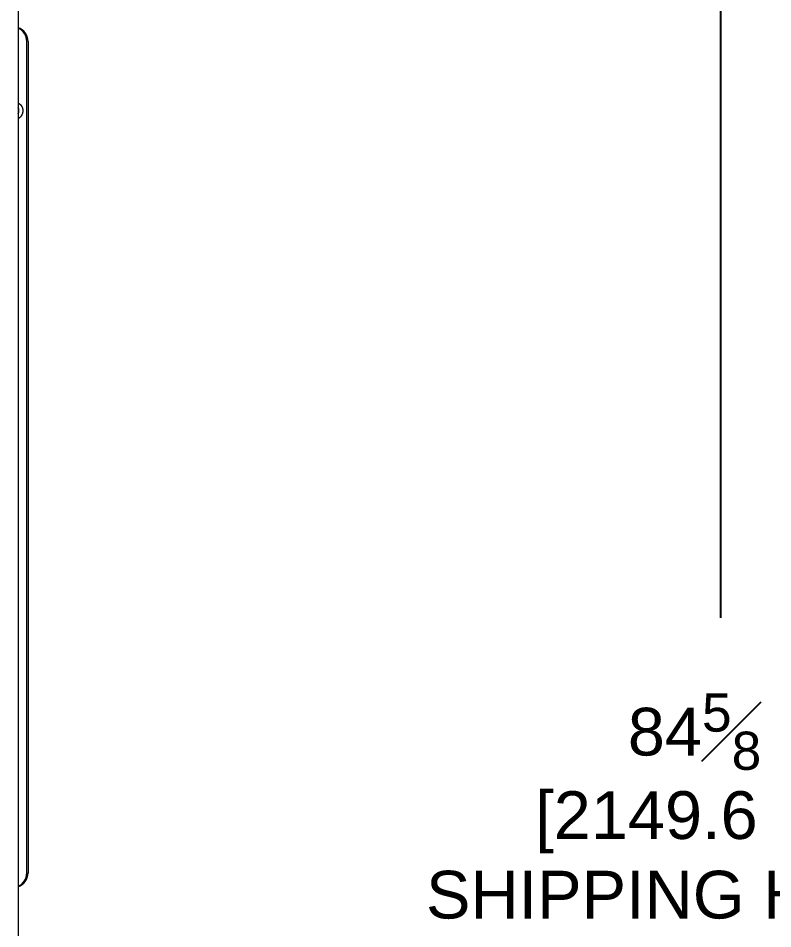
# Model space of a CAD drawing. Header units: inches. Extents: x 14 to 368, y 5 to 236.
# Drawn here: x 204.27 to 230.35, y 74.64 to 106.12 of the extents above; entities that cross this region are included whole.
import ezdxf

# ---------------------------------------------------------------- set-up
doc = ezdxf.new("R2010")
doc.units = ezdxf.units.IN
doc.header["$LTSCALE"] = 11
doc.header["$MEASUREMENT"] = 0
doc.layers.add('Dimension (ANSI)', color=7, linetype='Continuous', lineweight=25)
doc.layers.add('Visible (ANSI)', color=7, linetype='Continuous', lineweight=50)
doc.styles.add('MEMCOR Medium', font='arial.ttf')
doc.dimstyles.new('Default (ANSI)', dxfattribs={"dimscale": 11, "dimtxt": 0.15, "dimasz": 0.098425, "dimexe": 0.125, "dimexo": 0.0625, "dimgap": 0.031496, "dimtad": 0, "dimtih": 1, "dimtoh": 1, "dimdec": 4, "dimrnd": 1e-08, "dimzin": 3, "dimdsep": 46, "dimlunit": 5, "dimtxsty": 'MEMCOR Medium', "dimcen": 0.09, "dimdle": 0.393701, "dimclrd": 256, "dimclre": 256, "dimclrt": 256, "dimadec": 0, "dimazin": 1, "dimtfac": 0.8, "dimtofl": 0, "dimtmove": 0, "dimatfit": 3, "dimfxl": 1, "dimfrac": 1, "dimtolj": 1, "dimtzin": 4, "dimlwd": -1, "dimlwe": -1, "dimarcsym": 0})

# ---------------------------------------------------------------- blocks, each defined once
blk = doc.blocks.new('*D27')
at = {"layer": 'Defpoints', "color": 0, "transparency": 16777216}
for p in [(228.546, 122.075), (280.408, 122.075), (262.977, 37.444)]:
    blk.add_point(p, dxfattribs=at)
at = {"layer": 'Dimension (ANSI)', "transparency": 16777216}
for p, q in [((279.72, 122.075), (227.171, 122.075)), ((228.546, 120.992), (228.546, 85.395)), ((228.546, 38.526), (228.546, 74.124)), ((262.289, 37.444), (227.171, 37.444))]:
    blk.add_line(p, q, dxfattribs=at)
for points in [[(228.366, 120.992), (228.727, 120.992), (228.546, 122.075)], [(228.366, 38.526), (228.727, 38.526), (228.546, 37.444)]]:
    blk.add_solid(points, dxfattribs=at)
at = {"layer": 'Dimension (ANSI)', "transparency": 16777216, "char_height": 1.65, "attachment_point": 5, "style": 'MEMCOR Medium'}
for s, insert in [('\\A1; \\fArial|b0|i0;84{\\H0.8x;\\S5#8;} in', (228.546, 81.456)), ('\\A1;[2149.6 mm]{\\P\\fArial|b0|i0;SHIPPING HEIGHT\\P\\fArial|b0|i0;REF.}', (228.546, 75.82))]:
    blk.add_mtext(s, dxfattribs=dict(at, insert=insert))

msp = doc.modelspace()

# ---------------------------------------------------------------- linework, layer by layer
at = {"layer": 'Visible (ANSI)', "linetype": 'Continuous', "lineweight": 18}
for p, q in [((204.269098, 107.81876), (204.269098, 59.09376)), ((204.565161, 76.56876), (204.565161, 105.31876)), ((204.608573, 105.31876), (204.608573, 76.56876))]:
    msp.add_line(p, q, dxfattribs=at)
for centre, major_axis, start_param, end_param in [((204.116169, 105.31876), (0, 0.5), 4.71238898, 5.967386527), ((204.072757, 105.31876), (0, -0.5), 1.570796327, 2.731450888), ((204.116169, 76.56876), (0, -0.5), 0.31579878, 1.570796327), ((204.072757, 76.56876), (0, -0.5), 0.410141766, 1.570796327)]:
    msp.add_ellipse(centre, major_axis=major_axis, ratio=0.984807753, start_param=start_param, end_param=end_param, dxfattribs=at)
for points, degree, knots in [([(204.294465, 102.92282), (204.294465, 102.943102), (204.292451, 102.963565), (204.28233, 103.002656), (204.275346, 103.017155), (204.269097, 103.027543)], 3, [-0.3372795691, -0.3372795691, -0.3372795691, -0.3372795691, -0.2539165575, -0.2539165575, -0.171201875, -0.171201875, -0.171201875, -0.171201875]), ([(204.290123, 102.92282), (204.290123, 102.974684), (204.270913, 103.016357), (204.269098, 103.019821)], 2, [0, 0, 0, 1, 1.094146344, 1.094146344, 1.094146344]), ([(204.269098, 102.821968), (204.273568, 102.830688), (204.290123, 102.875008), (204.290123, 102.92282)], 2, [0.742740576, 0.742740576, 0.742740576, 1, 2, 2, 2]), ([(204.2691, 102.814019), (204.274367, 102.823085), (204.278283, 102.83169), (204.291082, 102.865952), (204.294465, 102.894837), (204.294465, 102.92282)], 3, [-0.2788959216, -0.2788959216, -0.2788959216, -0.2788959216, -0.2132300142, -0.2132300142, 0, 0, 0, 0])]:
    msp.add_open_spline(points, degree=degree, knots=knots, dxfattribs=at)
for points in [[(204.269098, 103.189633), (204.290348, 103.179289), (204.309277, 103.165932)], [(204.309277, 103.165932), (204.364343, 103.127844), (204.426592, 103.01034), (204.426592, 102.926872)], [(204.340401, 102.70483), (204.308297, 102.672739), (204.269098, 102.650414)], [(204.426592, 102.926872), (204.426592, 102.862042), (204.381102, 102.745348), (204.340401, 102.70483)]]:
    msp.add_open_spline(points, degree=2, dxfattribs=at)

# ---------------------------------------------------------------- dimensions: what is measured, and where the dimension line sits
at = {"layer": 'Dimension (ANSI)'}
dim = msp.add_linear_dim(base=(228.546414, 122.07456), p1=(262.976898, 37.44376), p2=(280.407556, 122.07456), angle=90, text=' \\fArial|b0|i0;<> in\\X[2149.6 mm]{\\P\\fArial|b0|i0;SHIPPING HEIGHT\\P\\fArial|b0|i0;REF.}', dimstyle='Default (ANSI)', override={"dimgap": 0.031496, "dimdec": 4, "dimpost": '', "dimtol": 0, "dimlim": 0, "dimtp": 0, "dimtm": 0, "dimtdec": 2, "dimatfit": 1}, dxfattribs=at)
dim.commit()
dim.dimension.update_dxf_attribs({"geometry": '*D27', "text_midpoint": (228.546414, 79.75916), "dimtype": 160})

doc.saveas('drawing.dxf')
